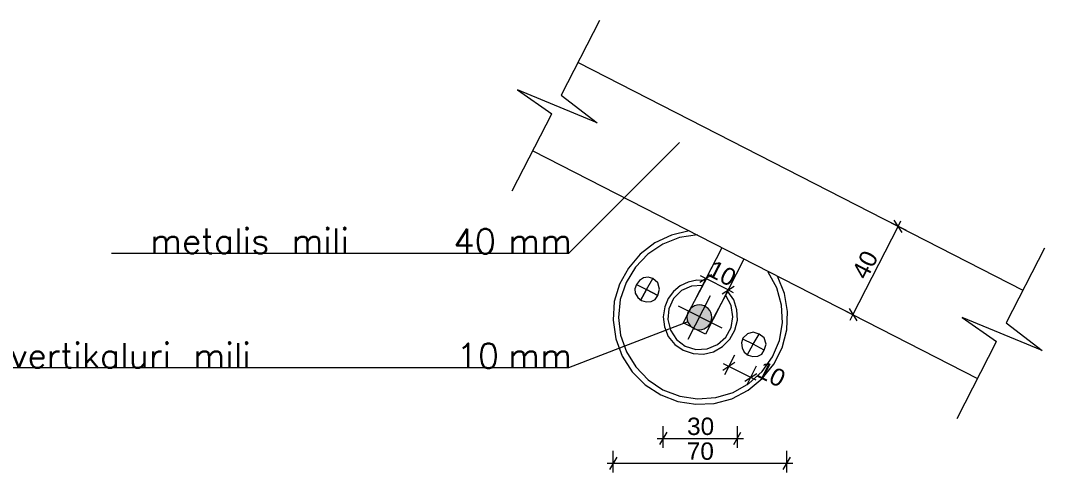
# Model space of a CAD drawing. Header units: millimetres. Extents: x 475616349 to 476941521, y 4620115302 to 4621446928.
# Drawn here: x 476901036 to 476909282, y 4620532295 to 4620535940 of the extents above; entities that cross this region are included whole.
import ezdxf

# ---------------------------------------------------------------- set-up
doc = ezdxf.new("R2010")
doc.units = ezdxf.units.MM
doc.header["$MEASUREMENT"] = 0
doc.layers.add('0_0 Architecture_Pen_No__5_Pen_No__1', color=1, linetype='Continuous', lineweight=0)
doc.layers.add('0_0 Architecture_Pen_No__5_Pen_No__4', color=7, linetype='Continuous', lineweight=0)
doc.styles.add('GENERATED_STYLE_1', font='arial.ttf')

msp = doc.modelspace()

# ---------------------------------------------------------------- hatches: boundary and pattern name
at = {"layer": '0_0 Architecture_Pen_No__5_Pen_No__1', "linetype": 'Continuous', "lineweight": 0, "true_color": 0x000000}
msp.add_hatch(color=18, dxfattribs=at).paths.add_polyline_path([(476906402.782, 4620533546.502), (476906410.382, 4620533508.202), (476906431.982, 4620533475.802), (476906464.482, 4620533454.102), (476906502.783, 4620533446.502), (476906540.983, 4620533454.102), (476906573.483, 4620533475.802), (476906595.083, 4620533508.202), (476906602.783, 4620533546.502), (476906595.083, 4620533584.802), (476906573.483, 4620533617.202), (476906540.983, 4620533638.902), (476906502.783, 4620533646.502), (476906464.482, 4620533638.902), (476906431.982, 4620533617.202), (476906410.382, 4620533584.802)])

# ---------------------------------------------------------------- linework, layer by layer
at = {"layer": '0_0 Architecture_Pen_No__5_Pen_No__4', "color": 7, "linetype": 'Continuous', "lineweight": 0, "flags": 128}
for points in [[(476905699.381, 4620535939.525), (476905390.581, 4620535336.584)], [(476905525.581, 4620535600.155), (476909108.087, 4620533765.602)], [(476905680.581, 4620535114.734), (476905036.88, 4620535380.144)], [(476905036.88, 4620535380.144), (476905313.981, 4620535186.964)], [(476905390.581, 4620535336.584), (476905680.581, 4620535114.734)], [(476904996.28, 4620534566.513), (476905313.981, 4620535186.964)], [(476906341.682, 4620534956.234), (476905447.781, 4620534062.272)], [(476905160.98, 4620534888.084), (476908743.486, 4620533053.601)], [(476907739.184, 4620533567.802), (476908103.785, 4620534279.893)], [(476908170.585, 4620534245.713), (476908014.785, 4620534325.473)], [(476908135.185, 4620534231.413), (476908072.485, 4620534328.383)], [(476908103.785, 4620534279.893), (476908126.085, 4620534323.423)], [(476906277.582, 4620534209.513), (476906144.382, 4620534145.743)], [(476906421.082, 4620534244.503), (476906277.582, 4620534209.513)], [(476906486.383, 4620534211.843), (476906343.382, 4620534188.903)], [(476906144.382, 4620534145.743), (476906027.182, 4620534055.892)], [(476906208.582, 4620534135.783), (476906088.282, 4620534054.972)], [(476906343.382, 4620534188.903), (476906208.582, 4620534135.783)], [(476905447.781, 4620534062.272), (476901769.775, 4620534062.272)], [(476906027.182, 4620534055.892), (476905930.982, 4620533943.802)], [(476906088.282, 4620534054.972), (476905988.182, 4620533950.202)], [(476906682.383, 4620534105.713), (476906372.082, 4620533501.602)], [(476909281.887, 4620534105.013), (476908973.086, 4620533502.102)], [(476905930.982, 4620533943.802), (476905859.882, 4620533814.402)], [(476905988.182, 4620533950.202), (476905912.882, 4620533826.402)], [(476906601.183, 4620533947.702), (476906521.383, 4620533791.902)], [(476906861.983, 4620534015.902), (476906551.683, 4620533411.801)], [(476906052.682, 4620533863.902), (476906019.782, 4620533843.102)], [(476906090.282, 4620533870.202), (476906052.682, 4620533863.902)], [(476906127.182, 4620533860.802), (476906090.282, 4620533870.202)], [(476906604.083, 4620533890.002), (476906507.083, 4620533827.302)], [(476906555.583, 4620533858.702), (476906511.983, 4620533881.002)], [(476907126.283, 4620533783.302), (476907057.883, 4620533909.802)], [(476907187.584, 4620533739.502), (476907131.383, 4620533877.102)], [(476905859.882, 4620533814.402), (476905816.981, 4620533673.002)], [(476905912.882, 4620533826.402), (476905865.982, 4620533689.402)], [(476905996.582, 4620533811.802), (476905982.382, 4620533777.402)], [(476906019.782, 4620533843.102), (476905996.582, 4620533811.802)], [(476905996.582, 4620533811.802), (476906078.182, 4620533771.002)], [(476906078.182, 4620533771.002), (476906127.182, 4620533860.802)], [(476906167.682, 4620533825.302), (476906127.182, 4620533860.802)], [(476906182.882, 4620533773.702), (476906167.682, 4620533825.302)], [(476906348.682, 4620533799.602), (476906294.082, 4620533754.602)], [(476906412.382, 4620533829.802), (476906348.682, 4620533799.602)], [(476906439.082, 4620533798.602), (476906358.882, 4620533761.802)], [(476906481.182, 4620533845.002), (476906412.382, 4620533829.802)], [(476906559.883, 4620533860.802), (476906421.082, 4620533599.602)], [(476906527.183, 4620533803.702), (476906439.082, 4620533798.602)], [(476906551.683, 4620533844.502), (476906481.182, 4620533845.002)], [(476906734.283, 4620533767.202), (476906555.583, 4620533858.702)], [(476906685.783, 4620533735.802), (476906782.783, 4620533798.502)], [(476906779.883, 4620533856.202), (476906700.083, 4620533700.402)], [(476907165.084, 4620533644.902), (476907126.283, 4620533783.302)], [(476905982.382, 4620533777.402), (476905986.382, 4620533740.402)], [(476905986.382, 4620533740.402), (476906005.982, 4620533705.702)], [(476906005.982, 4620533705.702), (476906037.382, 4620533681.202)], [(476906078.182, 4620533771.002), (476906029.282, 4620533681.202)], [(476906029.282, 4620533681.202), (476906078.182, 4620533771.002)], [(476906078.182, 4620533771.002), (476906167.982, 4620533722.002)], [(476906167.982, 4620533722.002), (476906078.182, 4620533771.002)], [(476906147.382, 4620533691.502), (476906167.982, 4620533722.002)], [(476906167.982, 4620533722.002), (476906182.882, 4620533773.702)], [(476906252.082, 4620533697.602), (476906225.182, 4620533632.202)], [(476906294.082, 4620533754.602), (476906252.082, 4620533697.602)], [(476906295.482, 4620533697.802), (476906257.782, 4620533615.902)], [(476906358.882, 4620533761.802), (476906295.482, 4620533697.802)], [(476906412.982, 4620533371.001), (476906592.583, 4620533722.002)], [(476906600.683, 4620533509.802), (476906739.483, 4620533771.002)], [(476906757.583, 4620533641.402), (476906714.983, 4620533722.002)], [(476906778.883, 4620533686.302), (476906731.283, 4620533754.702)], [(476906777.783, 4620533744.902), (476906734.283, 4620533767.202)], [(476907213.284, 4620533593.102), (476907187.584, 4620533739.502)], [(476905816.981, 4620533673.002), (476905808.281, 4620533523.002)], [(476905865.982, 4620533689.402), (476905850.682, 4620533546.402)], [(476906037.382, 4620533681.202), (476906075.482, 4620533670.302)], [(476906075.482, 4620533670.302), (476906114.982, 4620533674.102)], [(476906114.982, 4620533674.102), (476906147.382, 4620533691.502)], [(476906225.182, 4620533632.202), (476906211.382, 4620533550.802)], [(476906257.782, 4620533615.902), (476906248.982, 4620533527.802)], [(476906331.282, 4620533640.402), (476906682.383, 4620533460.802)], [(476906773.183, 4620533551.602), (476906757.583, 4620533641.402)], [(476906805.383, 4620533607.302), (476906778.883, 4620533686.302)], [(476907172.384, 4620533501.302), (476907165.084, 4620533644.902)], [(476907707.884, 4620533616.302), (476907770.484, 4620533519.302)], [(476905850.682, 4620533546.402), (476905867.282, 4620533403.601)], [(476906211.382, 4620533550.802), (476906220.882, 4620533468.902)], [(476906759.783, 4620533463.902), (476906773.183, 4620533551.602)], [(476906808.983, 4620533524.102), (476906805.383, 4620533607.302)], [(476907207.284, 4620533444.502), (476907213.284, 4620533593.102)], [(476907828.185, 4620533522.202), (476907672.384, 4620533602.002)], [(476907716.884, 4620533524.302), (476907739.184, 4620533567.802)], [(476909263.087, 4620533280.201), (476908619.386, 4620533545.602)], [(476908619.386, 4620533545.602), (476908896.486, 4620533352.401)], [(476906409.482, 4620533510.502), (476905447.781, 4620533138.901)], [(476905808.281, 4620533523.002), (476905830.282, 4620533374.301)], [(476906220.882, 4620533468.902), (476906252.682, 4620533392.701)], [(476906248.982, 4620533527.802), (476906269.882, 4620533441.902)], [(476906551.683, 4620533411.801), (476906372.082, 4620533501.602)], [(476906714.983, 4620533387.301), (476906759.783, 4620533463.902)], [(476906789.183, 4620533443.202), (476906808.983, 4620533524.102)], [(476907147.684, 4620533359.601), (476907172.384, 4620533501.302)], [(476908973.086, 4620533502.102), (476909263.087, 4620533280.201)], [(476905830.282, 4620533374.301), (476905882.282, 4620533233.201)], [(476905867.282, 4620533403.601), (476905914.982, 4620533267.901)], [(476906252.682, 4620533392.701), (476906304.482, 4620533328.501)], [(476906269.882, 4620533441.902), (476906318.282, 4620533367.701)], [(476906318.282, 4620533367.701), (476906388.482, 4620533313.801)], [(476906648.483, 4620533326.201), (476906714.983, 4620533387.301)], [(476906689.283, 4620533310.901), (476906747.683, 4620533371.001)], [(476906747.683, 4620533371.001), (476906789.183, 4620533443.202)], [(476906853.783, 4620533379.101), (476906842.883, 4620533340.501)], [(476906888.883, 4620533414.201), (476906853.783, 4620533379.101)], [(476906935.383, 4620533330.201), (476906853.783, 4620533371.001)], [(476906935.383, 4620533330.201), (476906853.783, 4620533371.001)], [(476906936.983, 4620533426.201), (476906888.883, 4620533414.201)], [(476906935.383, 4620533330.201), (476906984.383, 4620533411.801)], [(476906984.383, 4620533411.801), (476906936.983, 4620533426.201)], [(476907025.583, 4620533380.201), (476906984.383, 4620533411.801)], [(476907040.983, 4620533330.601), (476907025.583, 4620533380.201)], [(476907169.884, 4620533300.601), (476907207.284, 4620533444.502)], [(476906304.482, 4620533328.501), (476906372.082, 4620533281.201)], [(476906388.482, 4620533313.801), (476906474.782, 4620533287.101)], [(476906474.782, 4620533287.101), (476906565.083, 4620533291.401)], [(476906565.083, 4620533291.401), (476906648.483, 4620533326.201)], [(476906616.483, 4620533269.401), (476906689.283, 4620533310.901)], [(476906842.883, 4620533340.501), (476906846.683, 4620533300.601)], [(476906846.683, 4620533300.601), (476906864.283, 4620533265.401)], [(476906886.483, 4620533240.401), (476906935.383, 4620533330.201)], [(476906886.483, 4620533240.401), (476906935.383, 4620533330.201)], [(476907025.183, 4620533281.201), (476906935.383, 4620533330.201)], [(476907025.183, 4620533281.201), (476907040.983, 4620533330.601)], [(476907092.283, 4620533226.901), (476907147.684, 4620533359.601)], [(476907102.683, 4620533168.001), (476907169.884, 4620533300.601)], [(476908578.786, 4620532732), (476908896.486, 4620533352.401)], [(476905882.282, 4620533233.201), (476905962.382, 4620533107.801)], [(476905914.982, 4620533267.901), (476905990.482, 4620533146.101)], [(476906372.082, 4620533281.201), (476906451.382, 4620533254.001)], [(476906451.382, 4620533254.001), (476906534.983, 4620533249.901)], [(476906534.983, 4620533249.901), (476906616.483, 4620533269.401)], [(476906784.383, 4620533240.301), (476906706.083, 4620533083.801)], [(476906864.283, 4620533265.401), (476906894.583, 4620533240.401)], [(476906894.583, 4620533240.401), (476906932.683, 4620533229.501)], [(476906932.683, 4620533229.501), (476906972.183, 4620533233.201)], [(476906972.183, 4620533233.201), (476907004.583, 4620533250.701)], [(476907004.583, 4620533250.701), (476907025.183, 4620533281.201)], [(476907008.883, 4620533109.701), (476907092.283, 4620533226.901)], [(476905447.781, 4620533138.901), (476899721.772, 4620533138.901)], [(476905990.482, 4620533146.101), (476906089.982, 4620533042.801)], [(476906787.783, 4620533182.701), (476906691.483, 4620533119.001)], [(476906739.683, 4620533150.901), (476906695.883, 4620533172.701)], [(476906915.983, 4620533062.701), (476906739.683, 4620533150.901)], [(476906960.683, 4620533152.101), (476906882.383, 4620532995.601)], [(476907008.883, 4620533052.601), (476907102.683, 4620533168.001)], [(476905962.382, 4620533107.801), (476906067.382, 4620533002.501)], [(476906089.982, 4620533042.801), (476906208.882, 4620532962.801)], [(476906867.783, 4620533030.901), (476906964.183, 4620533094.501)], [(476906895.583, 4620532958.301), (476907008.883, 4620533052.601)], [(476906900.483, 4620533012.601), (476907008.883, 4620533109.701)], [(476906959.683, 4620533040.801), (476906915.983, 4620533062.701)], [(476906067.382, 4620533002.501), (476906192.482, 4620532922.001)], [(476906208.882, 4620532962.801), (476906344.782, 4620532910.501)], [(476906764.583, 4620532890.601), (476906895.583, 4620532958.301)], [(476906773.483, 4620532941.401), (476906900.483, 4620533012.601)], [(476906192.482, 4620532922.001), (476906329.782, 4620532868.701)], [(476906344.782, 4620532910.501), (476906488.783, 4620532889.101)], [(476906488.783, 4620532889.101), (476906633.983, 4620532899.501)], [(476906622.183, 4620532852.601), (476906764.583, 4620532890.601)], [(476906633.983, 4620532899.501), (476906773.483, 4620532941.401)], [(476906329.782, 4620532868.701), (476906475.082, 4620532845.201)], [(476906475.082, 4620532845.201), (476906622.183, 4620532852.601)], [(476906211.382, 4620532495.3), (476906211.382, 4620532670.3)], [(476906808.883, 4620532495.3), (476906808.883, 4620532670.3)], [(476906162.482, 4620532570.3), (476906211.382, 4620532570.3)], [(476906240.282, 4620532620.3), (476906182.582, 4620532520.3)], [(476906211.382, 4620532570.3), (476906808.883, 4620532570.3)], [(476906779.983, 4620532520.3), (476906837.783, 4620532620.3)], [(476906808.883, 4620532570.3), (476906857.783, 4620532570.3)], [(476905808.881, 4620532295.3), (476905808.881, 4620532470.3)], [(476907207.284, 4620532295.3), (476907207.284, 4620532470.3)], [(476905837.782, 4620532420.3), (476905780.081, 4620532320.3)], [(476907178.384, 4620532320.3), (476907236.184, 4620532420.3)], [(476905759.981, 4620532370.3), (476905808.881, 4620532370.3)], [(476905808.881, 4620532370.3), (476907207.284, 4620532370.3)], [(476907207.284, 4620532370.3), (476907256.184, 4620532370.3)]]:
    msp.add_lwpolyline(points, dxfattribs=at)
msp.add_lwpolyline([(476906602.783, 4620533546.502, 0.41421356), (476906502.783, 4620533646.502, 0.41421356), (476906402.782, 4620533546.502, 0.41421356), (476906502.783, 4620533446.502, 0.41421356)], format="xyb", close=True, dxfattribs=at)

# ---------------------------------------------------------------- texts
at = {"layer": '0_0 Architecture_Pen_No__5_Pen_No__4', "color": 7, "linetype": 'Continuous', "lineweight": 0, "char_height": 200.0005, "attachment_point": 7}
for s, insert in [('\\A1;{\\pql;\\Ftxt.shx;metalis mili}', (476902079.778, 4620534062.285)), ('\\A1;{\\pql;\\Ftxt.shx;40}', (476904521.782, 4620534059.285)), ('\\A1;{\\pql;\\Ftxt.shx;mm}', (476904963.778, 4620534062.285)), ('\\A1;{\\pql;\\Ftxt.shx;metalis vertikaluri mili}', (476899816.904, 4620533138.887)), ('\\A1;{\\pql;\\Ftxt.shx;10}', (476904547.782, 4620533135.887)), ('\\A1;{\\pql;\\Ftxt.shx;mm}', (476904963.778, 4620533138.887))]:
    msp.add_mtext(s, dxfattribs=dict(at, insert=insert))
at = {"layer": '0_0 Architecture_Pen_No__5_Pen_No__4', "color": 7, "linetype": 'Continuous', "lineweight": 0, "attachment_point": 7, "style": 'GENERATED_STYLE_1'}
for s, insert, char_height, rotation in [('\\A1;{\\pql;\\fArial|b0|i0|c0|p34;40}', (476907850.215, 4620533840.986), 140.00027, 62.7999873), ('\\A1;{\\pql;\\fArial|b0|i0|c0|p34;10}', (476906556.05, 4620533887.298), 140.00027, 332.7999873), ('\\A1;{\\pql;\\fArial|b0|i0|c0|p34;10}', (476906953.335, 4620533072.756), 140.00028, 333.3999986)]:
    msp.add_mtext(s, dxfattribs=dict(at, insert=insert, char_height=char_height, rotation=rotation))
at = {"layer": '0_0 Architecture_Pen_No__5_Pen_No__4', "color": 7, "linetype": 'Continuous', "lineweight": 0, "char_height": 140.00031, "attachment_point": 7, "style": 'GENERATED_STYLE_1'}
for s, insert in [('\\A1;{\\pql;\\fArial|b0|i0|c0|p34;30}', (476906403.926, 4620532595.919)), ('\\A1;{\\pql;\\fArial|b0|i0|c0|p34;70}', (476906401.88, 4620532396.024))]:
    msp.add_mtext(s, dxfattribs=dict(at, insert=insert))

doc.saveas('drawing.dxf')
